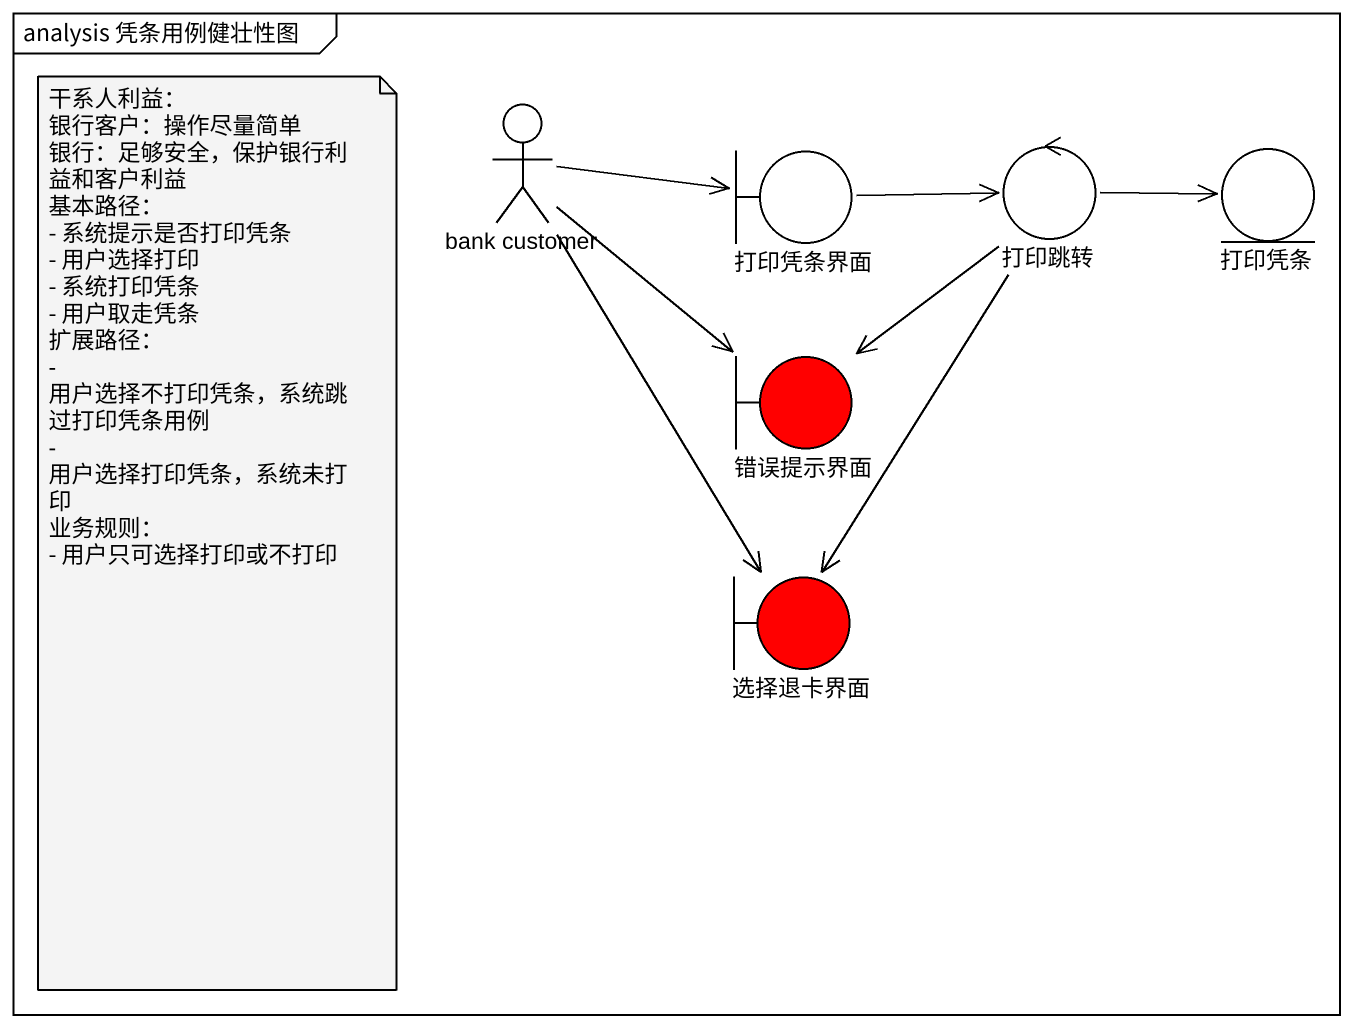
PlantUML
@startuml
mainframe analysis 凭条用例健壮性图
actor "bank customer" as bank_customer
boundary 打印凭条界面
control 打印跳转
entity 打印凭条
boundary 错误提示界面 #FF0000
boundary 选择退卡界面 #FF0000
bank_customer -right-> 打印凭条界面
bank_customer --> 错误提示界面
bank_customer --> 选择退卡界面
打印凭条界面 -right-> 打印跳转
打印跳转 -right-> 打印凭条
打印跳转 --> 错误提示界面
打印跳转 --> 选择退卡界面
note as N1
  干系人利益：
  银行客户：操作尽量简单
  银行：足够安全，保护银行利益和客户利益
  基本路径：
  - 系统提示是否打印凭条
  - 用户选择打印
  - 系统打印凭条
  - 用户取走凭条
  扩展路径：
  - 用户选择不打印凭条，系统跳过打印凭条用例
  - 用户选择打印凭条，系统未打印
  业务规则：
  - 用户只可选择打印或不打印
end note
@enduml
